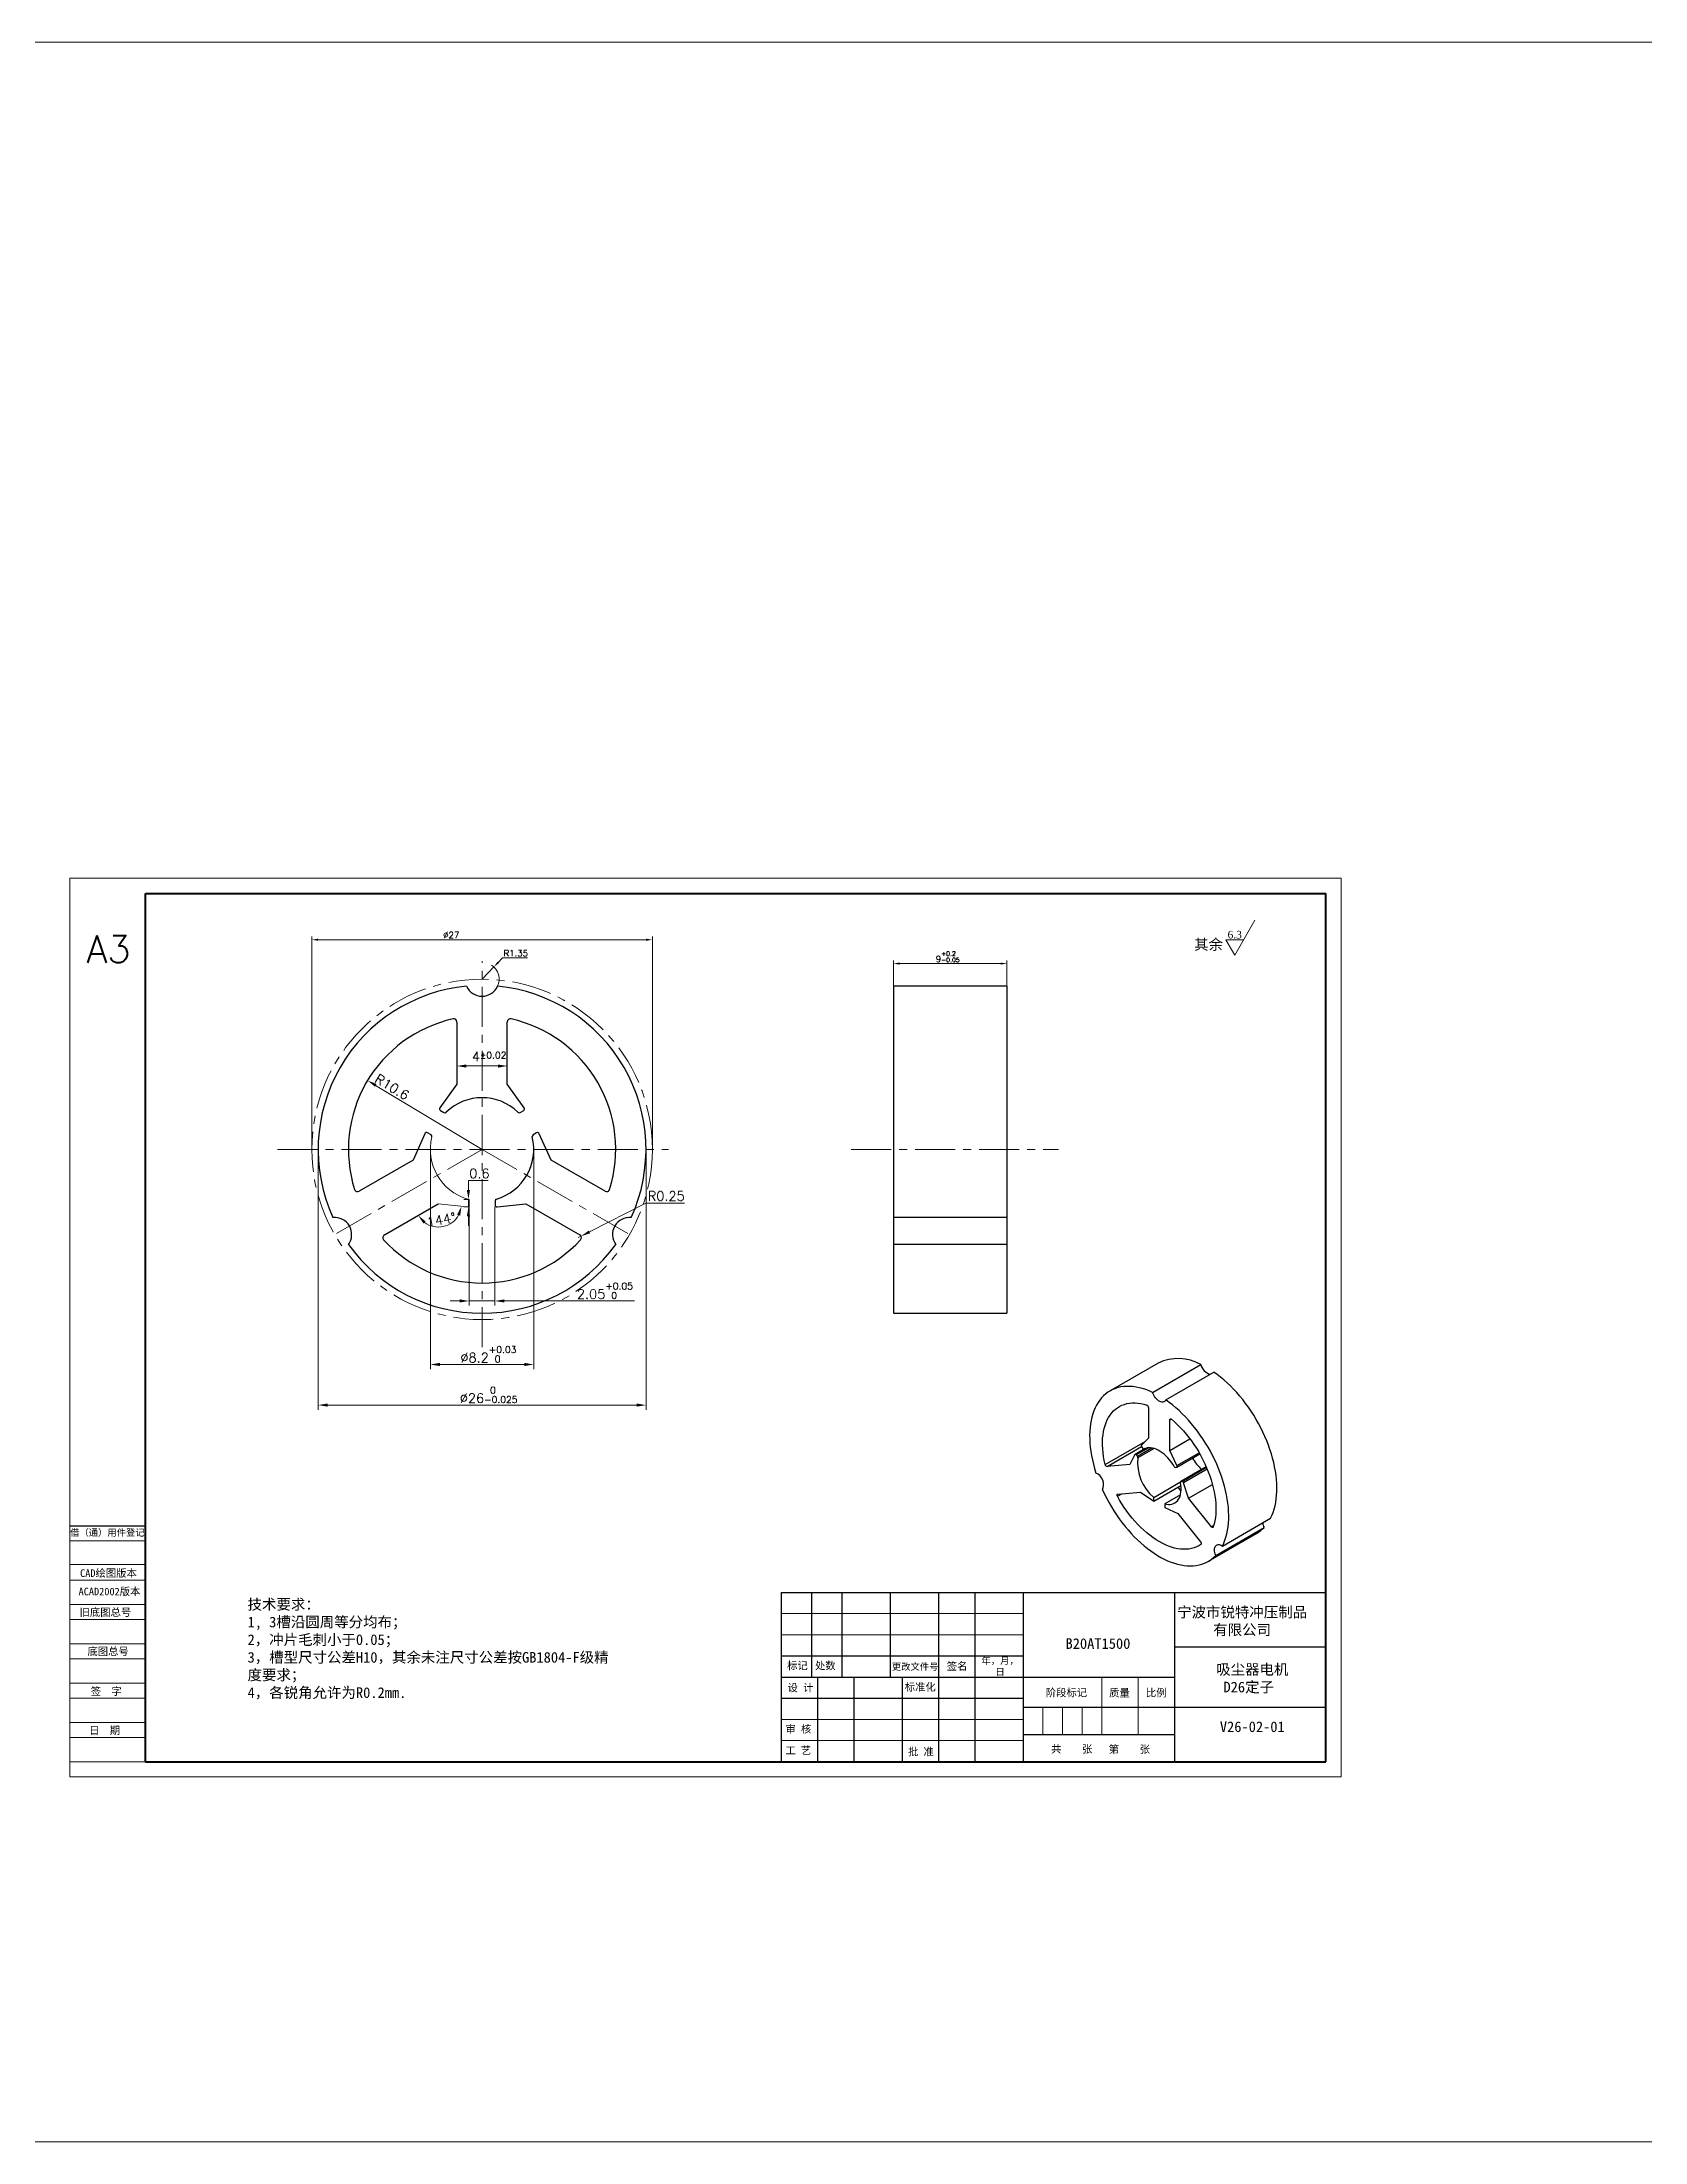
# Model space of a CAD drawing. Header units: millimetres. Extents: x 2517 to 6633, y 792 to 3241.
# Drawn here: x 3349.4 to 3476.5, y 1110 to 1276.5 of the extents above; entities that cross this region are included whole.
import ezdxf

# ---------------------------------------------------------------- set-up
doc = ezdxf.new("R2010")
doc.units = ezdxf.units.MM
doc.linetypes.add('CENTER', pattern=[50.8, 31.75, -6.35, 6.35, -6.35])
for name, color, linetype, lineweight in [('中心线', 1, 'CENTER', 9), ('实线', 7, 'Continuous', 25), ('尺寸标注', 2, 'Continuous', 9), ('引导线', 6, 'Continuous', 9), ('文本', 3, 'Continuous', 15), ('粗实线', 9, 'Continuous', 50)]:
    doc.layers.add(name, color=color, linetype=linetype, lineweight=lineweight)
doc.styles.add('st', font='txt.shx')
doc.styles.get("Standard").update_dxf_attribs({"font": 'simfang.ttf'})
doc.dimstyles.new('st0.2', dxfattribs={"dimscale": 0.2, "dimtxt": 2.5, "dimasz": 2.5, "dimexe": 1.25, "dimexo": 0, "dimtad": 1, "dimtoh": 1, "dimdec": 3, "dimdsep": 46, "dimtxsty": 'st', "dimcen": 0, "dimclrd": 256, "dimclre": 256, "dimclrt": 256, "dimadec": 4, "dimazin": 2, "dimtfac": 1, "dimtdec": 3, "dimtmove": 0, "dimatfit": 1, "dimfxl": 1, "dimlwd": -1, "dimlwe": -1, "dimarcsym": 0})
doc.dimstyles.new('st0.3', dxfattribs={"dimscale": 0.3, "dimtxt": 2.5, "dimasz": 2.5, "dimexe": 1.25, "dimexo": 0, "dimtad": 1, "dimtoh": 1, "dimdec": 3, "dimdsep": 46, "dimtxsty": 'st', "dimcen": 0, "dimclrd": 256, "dimclre": 256, "dimclrt": 256, "dimadec": 4, "dimazin": 2, "dimtfac": 1, "dimtdec": 3, "dimtmove": 0, "dimatfit": 1, "dimfxl": 1, "dimlwd": -1, "dimlwe": -1, "dimarcsym": 0})

# ---------------------------------------------------------------- blocks, each defined once
blk = doc.blocks.new('*D176')
at = {"layer": 'Defpoints', "color": 0, "ltscale": 0.1, "transparency": 16777216}
for p in [(3385.23, 1203.16), (3384.29, 1202.18)]:
    blk.add_point(p, dxfattribs=at)
at = {"layer": '尺寸标注', "ltscale": 0.1, "transparency": 16777216}
for p, q in [((3384.29, 1202.18), (3385.23, 1203.16)), ((3385.57, 1203.52), (3385.92, 1203.88)), ((3385.92, 1203.88), (3387.88, 1203.88))]:
    blk.add_line(p, q, dxfattribs=at)
blk.add_arc((3384.29, 1202.18), 1.35, 335.5744, 56.7641, dxfattribs=at)
blk.add_solid([(3385.51, 1203.58), (3385.63, 1203.46), (3385.23, 1203.16)], dxfattribs=at)
at = {"layer": '尺寸标注', "ltscale": 0.1, "transparency": 16777216, "insert": (3386.96, 1204.25), "char_height": 0.5, "attachment_point": 5, "style": 'st'}
blk.add_mtext('R1.35', dxfattribs=at)
blk = doc.blocks.new('*D177')
at = {"layer": 'Defpoints', "color": 0, "ltscale": 0.1, "transparency": 16777216}
for p in [(3397.79, 1205.31), (3370.79, 1188.68), (3397.79, 1188.68)]:
    blk.add_point(p, dxfattribs=at)
at = {"layer": '尺寸标注', "ltscale": 0.1, "transparency": 16777216}
for p, q in [((3370.79, 1188.68), (3370.79, 1205.56)), ((3371.29, 1205.31), (3397.29, 1205.31)), ((3397.79, 1188.68), (3397.79, 1205.56))]:
    blk.add_line(p, q, dxfattribs=at)
for points in [[(3371.29, 1205.4), (3371.29, 1205.23), (3370.79, 1205.31)], [(3397.29, 1205.4), (3397.29, 1205.23), (3397.79, 1205.31)]]:
    blk.add_solid(points, dxfattribs=at)
at = {"layer": '尺寸标注', "ltscale": 0.1, "transparency": 16777216, "insert": (3381.84, 1205.69), "char_height": 0.5, "attachment_point": 5, "style": 'st'}
blk.add_mtext('%%c27', dxfattribs=at)
blk = doc.blocks.new('*D178')
at = {"layer": 'Defpoints', "color": 0, "ltscale": 0.1, "transparency": 16777216}
for p in [(3371.29, 1188.68), (3397.29, 1188.68), (3397.29, 1168.4)]:
    blk.add_point(p, dxfattribs=at)
at = {"layer": '尺寸标注', "ltscale": 0.1, "transparency": 16777216}
for p, q in [((3371.29, 1188.68), (3371.29, 1168.03)), ((3397.29, 1188.68), (3397.29, 1168.03)), ((3372.04, 1168.4), (3396.54, 1168.4))]:
    blk.add_line(p, q, dxfattribs=at)
for points in [[(3372.04, 1168.53), (3372.04, 1168.28), (3371.29, 1168.4)], [(3396.54, 1168.53), (3396.54, 1168.28), (3397.29, 1168.4)]]:
    blk.add_solid(points, dxfattribs=at)
at = {"layer": '尺寸标注', "ltscale": 0.1, "transparency": 16777216, "insert": (3384.81, 1169.21), "char_height": 0.75, "attachment_point": 5, "style": 'st'}
blk.add_mtext('%%c26{}{\\H0.71x;\\C3;\\S 0^ -0.025;}', dxfattribs=at)
blk = doc.blocks.new('*D179')
at = {"layer": 'Defpoints', "color": 0, "ltscale": 0.1, "transparency": 16777216}
for p in [(3386.29, 1195.3), (3382.29, 1193.85), (3386.29, 1193.85)]:
    blk.add_point(p, dxfattribs=at)
at = {"layer": '尺寸标注', "ltscale": 0.1, "transparency": 16777216}
for p, q in [((3382.29, 1193.85), (3382.29, 1195.67)), ((3383.04, 1195.3), (3385.54, 1195.3)), ((3386.29, 1193.85), (3386.29, 1195.67))]:
    blk.add_line(p, q, dxfattribs=at)
for points in [[(3383.04, 1195.42), (3383.04, 1195.17), (3382.29, 1195.3)], [(3385.54, 1195.42), (3385.54, 1195.17), (3386.29, 1195.3)]]:
    blk.add_solid(points, dxfattribs=at)
at = {"layer": '尺寸标注', "ltscale": 0.1, "transparency": 16777216, "insert": (3384.85, 1196.05), "char_height": 0.75, "attachment_point": 5, "style": 'st'}
blk.add_mtext('4{}{\\A0;{\\H1.5x;}{\\A2;\\H0.71x;\\C3;%%p0.02}}', dxfattribs=at)
blk = doc.blocks.new('*D180')
at = {"layer": 'Defpoints', "color": 0, "ltscale": 0.1, "transparency": 16777216}
for p in [(3380.19, 1188.68), (3388.39, 1188.68), (3388.39, 1171.62)]:
    blk.add_point(p, dxfattribs=at)
at = {"layer": '尺寸标注', "ltscale": 0.1, "transparency": 16777216}
for p, q in [((3380.19, 1188.68), (3380.19, 1171.25)), ((3388.39, 1188.68), (3388.39, 1171.25)), ((3380.94, 1171.62), (3387.64, 1171.62))]:
    blk.add_line(p, q, dxfattribs=at)
for points in [[(3380.94, 1171.75), (3380.94, 1171.5), (3380.19, 1171.62)], [(3387.64, 1171.75), (3387.64, 1171.5), (3388.39, 1171.62)]]:
    blk.add_solid(points, dxfattribs=at)
at = {"layer": '尺寸标注', "ltscale": 0.1, "transparency": 16777216, "insert": (3384.79, 1172.43), "char_height": 0.75, "attachment_point": 5, "style": 'st'}
blk.add_mtext('%%c8.2{}{\\H0.71x;\\C3;\\S+0.03^  0;}', dxfattribs=at)
blk = doc.blocks.new('*D181')
at = {"layer": 'Defpoints', "color": 0, "ltscale": 0.1, "transparency": 16777216}
for p in [(3383.26, 1184.12), (3385.31, 1184.12), (3385.31, 1176.66)]:
    blk.add_point(p, dxfattribs=at)
at = {"layer": '尺寸标注', "ltscale": 0.1, "transparency": 16777216}
for p, q in [((3383.26, 1184.12), (3383.26, 1176.29)), ((3385.31, 1184.12), (3385.31, 1176.29)), ((3382.51, 1176.66), (3381.76, 1176.66)), ((3383.26, 1176.66), (3385.31, 1176.66)), ((3386.06, 1176.66), (3396.38, 1176.66))]:
    blk.add_line(p, q, dxfattribs=at)
for points in [[(3382.51, 1176.79), (3382.51, 1176.54), (3383.26, 1176.66)], [(3386.06, 1176.79), (3386.06, 1176.54), (3385.31, 1176.66)]]:
    blk.add_solid(points, dxfattribs=at)
at = {"layer": '尺寸标注', "ltscale": 0.1, "transparency": 16777216, "insert": (3394.03, 1177.47), "char_height": 0.75, "attachment_point": 5, "style": 'st'}
blk.add_mtext('2.05{}{\\H0.71x;\\C3;\\S+0.05^  0;}', dxfattribs=at)
blk = doc.blocks.new('*D182')
at = {"layer": 'Defpoints', "color": 0, "ltscale": 0.1, "transparency": 16777216}
for p in [(3383.21, 1184.72), (3383.26, 1184.72), (3383.26, 1184.12)]:
    blk.add_point(p, dxfattribs=at)
at = {"layer": '尺寸标注', "ltscale": 0.1, "transparency": 16777216}
for p, q in [((3383.21, 1185.47), (3383.21, 1186.22)), ((3383.21, 1186.22), (3384.77, 1186.22)), ((3383.26, 1184.72), (3382.83, 1184.72)), ((3383.21, 1184.12), (3383.21, 1184.72)), ((3383.26, 1184.12), (3382.83, 1184.12)), ((3383.21, 1183.37), (3383.21, 1182.62))]:
    blk.add_line(p, q, dxfattribs=at)
for points in [[(3383.08, 1185.47), (3383.33, 1185.47), (3383.21, 1184.72)], [(3383.08, 1183.37), (3383.33, 1183.37), (3383.21, 1184.12)]]:
    blk.add_solid(points, dxfattribs=at)
at = {"layer": '尺寸标注', "ltscale": 0.1, "transparency": 16777216, "insert": (3384.08, 1186.78), "char_height": 0.75, "attachment_point": 5, "style": 'st'}
blk.add_mtext('0.6', dxfattribs=at)
blk = doc.blocks.new('*D183')
at = {"layer": 'Defpoints', "color": 0, "ltscale": 0.1, "transparency": 16777216}
for p in [(3391.91, 1181.69), (3392.14, 1181.8)]:
    blk.add_point(p, dxfattribs=at)
at = {"layer": '尺寸标注', "ltscale": 0.1, "transparency": 16777216}
for p, q in [((3392.8, 1182.14), (3397.27, 1184.43)), ((3397.27, 1184.43), (3400.33, 1184.43)), ((3391.91, 1181.69), (3392.14, 1181.8))]:
    blk.add_line(p, q, dxfattribs=at)
blk.add_solid([(3392.75, 1182.25), (3392.86, 1182.03), (3392.14, 1181.8)], dxfattribs=at)
at = {"layer": '尺寸标注', "ltscale": 0.1, "transparency": 16777216, "insert": (3398.89, 1184.99), "char_height": 0.75, "attachment_point": 5, "style": 'st'}
blk.add_mtext('R0.25', dxfattribs=at)
blk = doc.blocks.new('*D184')
at = {"layer": 'Defpoints', "color": 0, "ltscale": 0.1, "transparency": 16777216}
for p in [(3380.82, 1184.37), (3380.82, 1184.37), (3381.9, 1182.88), (3383.1, 1184.13), (3376.54, 1181.9)]:
    blk.add_point(p, dxfattribs=at)
at = {"layer": '尺寸标注', "ltscale": 0.1, "transparency": 16777216}
blk.add_arc((3380.82, 1184.37), 1.85, 233.4511, 330.5489, dxfattribs=at)
for points in [[(3379.63, 1182.81), (3379.81, 1182.97), (3379.22, 1183.45)], [(3382.31, 1183.5), (3382.55, 1183.43), (3382.66, 1184.18)]]:
    blk.add_solid(points, dxfattribs=at)
at = {"layer": '尺寸标注', "ltscale": 0.1, "transparency": 16777216, "insert": (3381.06, 1183.11), "char_height": 0.75, "attachment_point": 5, "rotation": 10.7627, "style": 'st'}
blk.add_mtext('144°', dxfattribs=at)
blk = doc.blocks.new('*D185')
at = {"layer": 'Defpoints', "color": 0, "ltscale": 0.1, "transparency": 16777216}
for p in [(3375.21, 1194.15), (3384.29, 1188.68)]:
    blk.add_point(p, dxfattribs=at)
at = {"layer": '尺寸标注', "ltscale": 0.1, "transparency": 16777216}
blk.add_line((3384.29, 1188.68), (3375.85, 1193.76), dxfattribs=at)
blk.add_solid([(3375.92, 1193.87), (3375.79, 1193.66), (3375.21, 1194.15)], dxfattribs=at)
at = {"layer": '尺寸标注', "ltscale": 0.1, "transparency": 16777216, "insert": (3377.16, 1193.63), "char_height": 0.75, "attachment_point": 5, "rotation": 328.9543, "style": 'st'}
blk.add_mtext('R10.6', dxfattribs=at)
blk = doc.blocks.new('*D186')
at = {"layer": 'Defpoints', "color": 0, "ltscale": 0.1, "transparency": 16777216}
for p in [(3425.9, 1203.42), (3416.9, 1201.63), (3425.9, 1201.63)]:
    blk.add_point(p, dxfattribs=at)
at = {"layer": '尺寸标注', "ltscale": 0.1, "transparency": 16777216}
for p, q in [((3416.9, 1201.63), (3416.9, 1203.67)), ((3417.4, 1203.42), (3425.4, 1203.42)), ((3425.9, 1201.63), (3425.9, 1203.67))]:
    blk.add_line(p, q, dxfattribs=at)
for points in [[(3417.4, 1203.51), (3417.4, 1203.34), (3416.9, 1203.42)], [(3425.4, 1203.51), (3425.4, 1203.34), (3425.9, 1203.42)]]:
    blk.add_solid(points, dxfattribs=at)
at = {"layer": '尺寸标注', "ltscale": 0.1, "transparency": 16777216, "insert": (3421.21, 1203.96), "char_height": 0.5, "attachment_point": 5, "style": 'st'}
blk.add_mtext('9{}{\\H0.71x;\\C3;\\S+0.2^ -0.05;}', dxfattribs=at)

msp = doc.modelspace()

# ---------------------------------------------------------------- linework, layer by layer
at = {"color": 7, "linetype": 'Continuous', "lineweight": 25}
for p, q in [((3425.9002, 1201.6266), (3416.9002, 1201.6266)), ((3416.9002, 1201.6266), (3416.9002, 1183.2785)), ((3425.9002, 1201.6266), (3425.9002, 1183.2785)), ((3382.2899, 1198.7873), (3382.2899, 1193.8464)), ((3386.2899, 1193.8464), (3386.2899, 1198.7873)), ((3382.2899, 1193.8464), (3380.9427, 1191.9922)), ((3387.637, 1191.9922), (3386.2899, 1193.8464)), ((3380.9891, 1191.7741), (3381.2652, 1191.6147)), ((3387.3145, 1191.6147), (3387.5907, 1191.7741)), ((3379.7521, 1189.9299), (3378.8199, 1187.8361)), ((3380.2402, 1189.8393), (3379.9641, 1189.9988)), ((3388.6157, 1189.9988), (3388.3395, 1189.8393)), ((3389.7599, 1187.8361), (3388.8277, 1189.9299)), ((3378.8199, 1187.8361), (3374.5409, 1185.3657)), ((3394.0389, 1185.3657), (3389.7599, 1187.8361)), ((3376.5409, 1181.9016), (3380.8199, 1184.372)), ((3385.3149, 1184.6005), (3385.3149, 1184.2816)), ((3385.4806, 1184.1325), (3387.7599, 1184.372)), ((3387.7599, 1184.372), (3392.0389, 1181.9016)), ((3425.9002, 1183.2785), (3416.9002, 1183.2785)), ((3416.9002, 1183.2785), (3416.9002, 1181.1495)), ((3425.9002, 1183.2785), (3425.9002, 1181.1495)), ((3425.9002, 1181.1495), (3416.9002, 1181.1495)), ((3416.9002, 1181.1495), (3416.9002, 1175.6848)), ((3425.9002, 1181.1495), (3425.9002, 1175.6848)), ((3416.9002, 1175.6848), (3425.9002, 1175.6848)), ((3437.8977, 1171.7286), (3434.0793, 1169.5243)), ((3437.4575, 1169.4106), (3441.2759, 1171.6149)), ((3438.5005, 1168.8085), (3442.3189, 1171.0128)), ((3437.1305, 1168.2084), (3437.1305, 1165.7877)), ((3438.8276, 1164.808), (3438.8276, 1167.2287)), ((3436.0442, 1164.4711), (3435.6583, 1163.693)), ((3436.8686, 1164.9563), (3436.0617, 1164.4905)), ((3436.2471, 1164.3437), (3436.1641, 1164.4469)), ((3437.1305, 1165.7877), (3436.5728, 1165.2232)), ((3436.599, 1165.0656), (3436.682, 1164.9624)), ((3438.8276, 1164.808), (3440.417, 1165.7256)), ((3439.3852, 1163.5996), (3438.8276, 1164.808)), ((3439.3766, 1163.4777), (3441.2015, 1164.5312)), ((3435.6583, 1163.693), (3433.8429, 1163.5307)), ((3439.276, 1163.4649), (3439.359, 1163.4723)), ((3441.7141, 1163.5052), (3439.6933, 1162.3386)), ((3434.6914, 1161.3437), (3436.5068, 1161.506)), ((3436.5068, 1161.506), (3437.5442, 1160.7813)), ((3437.5442, 1161.0752), (3439.6703, 1162.3026)), ((3437.5442, 1160.7813), (3439.7044, 1162.0283)), ((3437.5442, 1160.7813), (3437.5442, 1161.0752)), ((3439.6632, 1161.2943), (3438.4139, 1160.5731)), ((3439.7939, 1162.3515), (3439.7109, 1162.3441)), ((3440.2998, 1161.0135), (3439.9138, 1162.2372)), ((3440.2998, 1161.0135), (3442.2032, 1162.1124)), ((3442.1152, 1158.7552), (3440.2998, 1161.0135)), ((3438.4139, 1160.5731), (3438.4139, 1160.2792)), ((3438.4139, 1160.2792), (3439.4512, 1159.8062)), ((3439.4512, 1159.8062), (3441.2666, 1157.5479)), ((3442.9949, 1157.2248), (3446.8133, 1159.4291)), ((3441.8787, 1156.0139), (3445.6971, 1158.2182)), ((3442.4734, 1156.4828), (3446.2918, 1158.6871))]:
    msp.add_line(p, q, dxfattribs=at)
at = {"color": 8, "linetype": 'Continuous', "lineweight": 25}
for p, q in [((3438.8276, 1167.2287), (3438.9336, 1167.2899)), ((3433.6887, 1163.6891), (3436.8736, 1165.5277)), ((3433.8429, 1163.5307), (3436.5733, 1165.1069)), ((3437.1453, 1165.0133), (3436.1641, 1164.4469)), ((3436.2471, 1164.3437), (3437.3842, 1165.0001)), ((3437.5748, 1164.9561), (3436.2872, 1164.2129)), ((3439.3852, 1163.5996), (3441.1511, 1164.6191)), ((3441.7158, 1163.5015), (3439.7109, 1162.3441)), ((3439.7939, 1162.3515), (3441.7298, 1163.4691)), ((3441.792, 1163.3215), (3439.9138, 1162.2372)), ((3434.6663, 1161.1693), (3435.0192, 1161.373)), ((3442.1152, 1158.7552), (3442.3092, 1158.8672))]:
    msp.add_line(p, q, dxfattribs=at)
at = {"color": 7, "linetype": 'Continuous', "lineweight": 25, "flags": 128}
for points in [[(3446.8133, 1159.4291), (3446.9193, 1159.6538), (3447.0131, 1159.8913), (3447.0944, 1160.1409), (3447.1631, 1160.402), (3447.219, 1160.674), (3447.262, 1160.9563), (3447.292, 1161.2481), (3447.3088, 1161.5489), (3447.3125, 1161.8578), (3447.3031, 1162.1741), (3447.2805, 1162.4972), (3447.2448, 1162.8261), (3447.1961, 1163.1601), (3447.1346, 1163.4985), (3447.0603, 1163.8404), (3446.9734, 1164.185), (3446.8743, 1164.5315), (3446.763, 1164.879), (3446.6398, 1165.2268), (3446.5051, 1165.5739), (3446.3592, 1165.9196), (3446.2024, 1166.2631), (3446.0351, 1166.6035), (3445.8577, 1166.94), (3445.6706, 1167.2718), (3445.4742, 1167.5981), (3445.2691, 1167.9182), (3445.0557, 1168.2312), (3444.8345, 1168.5365), (3444.6061, 1168.8332), (3444.371, 1169.1208), (3444.1297, 1169.3985), (3443.8829, 1169.6656), (3443.6311, 1169.9215), (3443.375, 1170.1656), (3443.115, 1170.3973), (3442.852, 1170.6161), (3442.5864, 1170.8214), (3442.3189, 1171.0128)], [(3437.4575, 1169.4106), (3437.1901, 1169.5281), (3436.9245, 1169.6294), (3436.6614, 1169.7143), (3436.4015, 1169.7827), (3436.1453, 1169.8344), (3435.8935, 1169.8692), (3435.6467, 1169.887), (3435.4054, 1169.8879), (3435.1703, 1169.8718), (3434.9419, 1169.8388), (3434.7207, 1169.7889), (3434.5073, 1169.7222), (3434.3022, 1169.639), (3434.1059, 1169.5394), (3433.9187, 1169.4236), (3433.7413, 1169.2919), (3433.574, 1169.1447), (3433.4172, 1168.9823), (3433.2713, 1168.805), (3433.1366, 1168.6134), (3433.0135, 1168.4078), (3432.9022, 1168.1888), (3432.803, 1167.9568), (3432.7161, 1167.7125), (3432.6419, 1167.4564), (3432.5803, 1167.189), (3432.5316, 1166.9112), (3432.496, 1166.6235), (3432.4734, 1166.3265), (3432.4639, 1166.0211), (3432.4676, 1165.7079), (3432.4844, 1165.3877), (3432.5144, 1165.0613), (3432.5574, 1164.7294), (3432.6133, 1164.3928), (3432.682, 1164.0524), (3432.7634, 1163.7089), (3432.8572, 1163.3631), (3432.9632, 1163.0159)], [(3438.5005, 1168.8085), (3438.4585, 1168.7444), (3438.4053, 1168.6952), (3438.3421, 1168.6619), (3438.2706, 1168.6454), (3438.1923, 1168.6461), (3438.109, 1168.6639), (3438.0227, 1168.6984), (3437.9354, 1168.7488), (3437.8491, 1168.8139), (3437.7658, 1168.8923), (3437.6875, 1168.9821), (3437.6159, 1169.0812), (3437.5528, 1169.1873), (3437.4996, 1169.298), (3437.4575, 1169.4106)], [(3433.6887, 1163.6891), (3433.6208, 1164.004), (3433.5662, 1164.3151), (3433.5251, 1164.6215), (3433.4975, 1164.9223), (3433.4836, 1165.2165), (3433.4834, 1165.5033), (3433.4969, 1165.7817), (3433.5241, 1166.051), (3433.5648, 1166.3103), (3433.619, 1166.5587), (3433.6864, 1166.7956), (3433.7669, 1167.0203), (3433.8603, 1167.232), (3433.9662, 1167.4301), (3434.0843, 1167.614), (3434.2143, 1167.7832), (3434.3558, 1167.937), (3434.5083, 1168.0752), (3434.6714, 1168.1971), (3434.8446, 1168.3025), (3435.0273, 1168.3911), (3435.219, 1168.4625), (3435.4191, 1168.5166), (3435.627, 1168.5532), (3435.8421, 1168.5722), (3436.0637, 1168.5734), (3436.2911, 1168.557), (3436.5237, 1168.523), (3436.7607, 1168.4714), (3437.0014, 1168.4025)], [(3442.9949, 1157.2248), (3443.1009, 1157.4495), (3443.1947, 1157.687), (3443.276, 1157.9366), (3443.3448, 1158.1977), (3443.4007, 1158.4697), (3443.4437, 1158.752), (3443.4736, 1159.0438), (3443.4904, 1159.3446), (3443.4941, 1159.6535), (3443.4847, 1159.9698), (3443.4621, 1160.2928), (3443.4264, 1160.6218), (3443.3777, 1160.9558), (3443.3162, 1161.2942), (3443.2419, 1161.6361), (3443.1551, 1161.9807), (3443.0559, 1162.3272), (3442.9446, 1162.6747), (3442.8214, 1163.0225), (3442.6868, 1163.3696), (3442.5408, 1163.7153), (3442.384, 1164.0588), (3442.2167, 1164.3992), (3442.0393, 1164.7357), (3441.8522, 1165.0675), (3441.6558, 1165.3938), (3441.4507, 1165.7139), (3441.2373, 1166.0269), (3441.0162, 1166.3322), (3440.7877, 1166.6289), (3440.5526, 1166.9165), (3440.3114, 1167.1942), (3440.0646, 1167.4613), (3439.8128, 1167.7172), (3439.5566, 1167.9613), (3439.2967, 1168.193), (3439.0336, 1168.4118), (3438.768, 1168.6171), (3438.5005, 1168.8085)], [(3438.8276, 1167.2287), (3438.8302, 1167.2543), (3438.838, 1167.2756), (3438.8506, 1167.2916), (3438.8673, 1167.3013), (3438.8873, 1167.3044), (3438.9096, 1167.3006), (3438.9331, 1167.2902), (3438.9567, 1167.2737)], [(3438.9567, 1167.2737), (3439.1974, 1167.0647), (3439.4344, 1166.8427), (3439.667, 1166.6082), (3439.8944, 1166.362), (3440.116, 1166.1049), (3440.331, 1165.8376), (3440.539, 1165.561), (3440.7391, 1165.2759), (3440.9308, 1164.9831), (3441.1135, 1164.6836), (3441.2866, 1164.3782), (3441.4497, 1164.068), (3441.6022, 1163.7538), (3441.7437, 1163.4366), (3441.8737, 1163.1173), (3441.9918, 1162.797), (3442.0978, 1162.4766), (3442.1911, 1162.1571), (3442.2716, 1161.8395), (3442.3391, 1161.5247), (3442.3933, 1161.2137), (3442.434, 1160.9074), (3442.4611, 1160.6068), (3442.4746, 1160.3128), (3442.4744, 1160.0263), (3442.4605, 1159.7481), (3442.4329, 1159.4791), (3442.3918, 1159.2202), (3442.3372, 1158.9721), (3442.2694, 1158.7355)], [(3436.1641, 1164.4469), (3436.1479, 1164.4646), (3436.1306, 1164.4789), (3436.1128, 1164.4891), (3436.0955, 1164.4949), (3436.0793, 1164.4959), (3436.0649, 1164.4921), (3436.0531, 1164.4838), (3436.0442, 1164.4711)], [(3439.1753, 1163.5368), (3439.058, 1163.7218), (3438.9321, 1163.8992), (3438.7987, 1164.0676), (3438.6587, 1164.2257), (3438.5134, 1164.3722), (3438.3638, 1164.5059), (3438.2111, 1164.6258), (3438.0566, 1164.731), (3437.9015, 1164.8205), (3437.7469, 1164.8938), (3437.5943, 1164.9501), (3437.4447, 1164.9891), (3437.2993, 1165.0105), (3437.1593, 1165.014), (3437.0259, 1164.9996), (3436.9001, 1164.9675), (3436.7828, 1164.9179)], [(3439.359, 1163.4723), (3439.3734, 1163.4761), (3439.3852, 1163.4845), (3439.3941, 1163.4971), (3439.3996, 1163.5134), (3439.4015, 1163.5327), (3439.3996, 1163.5541), (3439.3941, 1163.5768), (3439.3852, 1163.5996)], [(3433.4847, 1161.6718), (3433.6461, 1161.3296), (3433.8179, 1160.9909), (3433.9996, 1160.6563), (3434.1909, 1160.3268), (3434.3911, 1160.0031), (3434.5999, 1159.6861), (3434.8168, 1159.3764), (3435.0412, 1159.0747), (3435.2726, 1158.7819), (3435.5105, 1158.4986), (3435.7543, 1158.2255), (3436.0033, 1157.9632), (3436.2571, 1157.7124), (3436.515, 1157.4737), (3436.7764, 1157.2475), (3437.0407, 1157.0346), (3437.3072, 1156.8353), (3437.5753, 1156.6502), (3437.8443, 1156.4797), (3438.1137, 1156.3242), (3438.3828, 1156.1841), (3438.6509, 1156.0596), (3438.9174, 1155.9512), (3439.1816, 1155.8591), (3439.443, 1155.7834), (3439.7009, 1155.7244), (3439.9547, 1155.6822), (3440.2038, 1155.6569), (3440.4475, 1155.6485), (3440.6854, 1155.6572), (3440.9168, 1155.6828), (3441.1413, 1155.7253), (3441.3581, 1155.7846), (3441.5669, 1155.8606), (3441.7672, 1155.9531), (3441.9584, 1156.0618), (3442.1401, 1156.1865), (3442.3119, 1156.327), (3442.4734, 1156.4828)], [(3434.6663, 1161.1693), (3434.6523, 1161.1994), (3434.643, 1161.2299), (3434.6386, 1161.2593), (3434.6396, 1161.2861), (3434.6458, 1161.3089), (3434.6569, 1161.3267), (3434.6723, 1161.3384), (3434.6914, 1161.3437)], [(3441.2917, 1157.3445), (3441.1189, 1157.2385), (3440.9364, 1157.1495), (3440.745, 1157.0775), (3440.5451, 1157.0229), (3440.3375, 1156.9858), (3440.1226, 1156.9663), (3439.9012, 1156.9645), (3439.6739, 1156.9804), (3439.4415, 1157.0139), (3439.2046, 1157.0649), (3438.964, 1157.1333), (3438.7204, 1157.2189), (3438.4745, 1157.3214), (3438.2272, 1157.4405), (3437.979, 1157.5759), (3437.7309, 1157.727), (3437.4835, 1157.8935), (3437.2376, 1158.0749), (3436.994, 1158.2706), (3436.7534, 1158.48), (3436.5165, 1158.7024), (3436.2841, 1158.9373), (3436.0569, 1159.1838), (3435.8355, 1159.4412), (3435.6206, 1159.7088), (3435.4129, 1159.9857), (3435.213, 1160.2711), (3435.0216, 1160.564), (3434.8392, 1160.8637), (3434.6663, 1161.1693)], [(3438.4139, 1160.5731), (3438.5657, 1160.5394), (3438.7126, 1160.5243), (3438.8534, 1160.5278), (3438.987, 1160.5501), (3439.1121, 1160.5909), (3439.2277, 1160.6498), (3439.333, 1160.7264), (3439.427, 1160.82), (3439.5089, 1160.9299), (3439.578, 1161.0551), (3439.6338, 1161.1946), (3439.6758, 1161.3473), (3439.7037, 1161.5117), (3439.7172, 1161.6867), (3439.7162, 1161.8707), (3439.7007, 1162.0622), (3439.6708, 1162.2596)], [(3439.4594, 1161.8869), (3439.6538, 1161.6455), (3439.7106, 1161.5778)], [(3439.7109, 1162.3441), (3439.6997, 1162.3416), (3439.6899, 1162.3364), (3439.6817, 1162.3286), (3439.6754, 1162.3184), (3439.671, 1162.3061), (3439.6688, 1162.2919), (3439.6687, 1162.2763), (3439.6708, 1162.2596)], [(3442.2694, 1158.7355), (3442.2598, 1158.716), (3442.2457, 1158.7022), (3442.2277, 1158.6949), (3442.2067, 1158.6943), (3442.1838, 1158.7005), (3442.1601, 1158.7132), (3442.1369, 1158.7317), (3442.1152, 1158.7552)], [(3441.2666, 1157.5479), (3441.2857, 1157.5206), (3441.3012, 1157.491), (3441.3123, 1157.4604), (3441.3185, 1157.4305), (3441.3194, 1157.4026), (3441.3151, 1157.3782), (3441.3057, 1157.3585), (3441.2917, 1157.3445)], [(3442.4734, 1156.4828), (3442.4281, 1156.5951), (3442.3948, 1156.7076), (3442.3741, 1156.8175), (3442.3665, 1156.9223), (3442.3723, 1157.0196), (3442.3912, 1157.1071), (3442.4228, 1157.1828), (3442.4665, 1157.2449), (3442.5211, 1157.292), (3442.5855, 1157.323), (3442.6581, 1157.3371), (3442.7372, 1157.3341), (3442.821, 1157.314), (3442.9076, 1157.2773), (3442.9949, 1157.2248)]]:
    msp.add_lwpolyline(points, dxfattribs=at)
at = {"color": 7, "linetype": 'Continuous', "lineweight": 25}
for centre, radius, start, end in [((3384.2899, 1188.6848), 13, 95.425524, 204.574476), ((3384.2899, 1202.1848), 1.35, 204.425624, 335.574376), ((3384.2899, 1188.6848), 13, 335.425524, 84.574476), ((3384.2899, 1188.6848), 10.6, 102.555858, 197.444142), ((3382.0399, 1198.7873), 0.25, 0, 102.555858), ((3386.5399, 1198.7873), 0.25, 77.444142, 180), ((3384.2899, 1188.6848), 10.6, 342.555858, 77.444142), ((3384.2899, 1188.6848), 4.1, 46.049671, 133.950329), ((3381.0641, 1191.904), 0.15, 144, 240), ((3381.3402, 1191.7446), 0.15, 240, 313.950329), ((3387.2395, 1191.7446), 0.15, 226.049671, 300), ((3387.5157, 1191.904), 0.15, 300, 36), ((3379.8891, 1189.8689), 0.15, 60, 156), ((3380.1652, 1189.7094), 0.15, 346.049671, 60), ((3384.2899, 1188.6848), 4.1, 286.049671, 13.950329), ((3388.4145, 1189.7094), 0.15, 120, 193.950329), ((3388.6907, 1189.8689), 0.15, 24, 120), ((3374.4159, 1185.5822), 0.25, 197.444142, 300), ((3385.4649, 1184.6005), 0.15, 106.049671, 180), ((3394.1639, 1185.5822), 0.25, 240, 342.555858), ((3372.5985, 1181.9348), 1.35, 324.425624, 95.574376), ((3385.4649, 1184.2816), 0.15, 180, 276), ((3395.9812, 1181.9348), 1.35, 84.425624, 215.574376), ((3384.2899, 1188.6848), 13, 215.425524, 324.574476), ((3376.6659, 1181.6851), 0.25, 120, 222.555858), ((3384.2899, 1188.6848), 10.6, 222.555858, 317.444142), ((3391.9139, 1181.6851), 0.25, 317.444142, 60), ((3439.4809, 1168.5225), 3.5757, 59.866654, 116.279873), ((3442.2942, 1171.864), 1.0484, 193.745519, 255.636046), ((3436.9106, 1168.2021), 0.22, 1.638731, 65.630219), ((3436.1217, 1164.2337), 0.1669, 352.843509, 41.246189), ((3436.6913, 1165.162), 0.1334, 152.663255, 226.230404), ((3436.762, 1165.0072), 0.0917, 209.271414, 283.119931), ((3432.5621, 1162.0871), 1.0117, 335.766383, 66.644976), ((3433.8761, 1163.7173), 0.1896, 188.568857, 259.904928), ((3439.8475, 1163.8185), 3.582, 173.678831, 229.982331), ((3439.2891, 1163.5898), 0.1255, 204.953143, 264.036257), ((3443.9624, 1166.1916), 3.904, 210.843643, 227.937753), ((3439.7699, 1162.2062), 0.1472, 12.16487, 80.622761), ((3444.3644, 1160.52), 2.6598, 300.070113, 316.438626), ((3447.323, 1159.1739), 1.1404, 185.336501, 205.271181)]:
    msp.add_arc(centre, radius, start, end, dxfattribs=at)
at = {"layer": '中心线', "ltscale": 0.1}
for p, q in [((3384.2899, 1172.9985), (3384.2899, 1203.6243)), ((3368.0553, 1188.6848), (3399.059, 1188.6848)), ((3384.2899, 1188.6848), (3372.5985, 1181.9348)), ((3384.2899, 1188.6848), (3395.9812, 1181.9348)), ((3413.5446, 1188.6848), (3429.9853, 1188.6848))]:
    msp.add_line(p, q, dxfattribs=at)
msp.add_circle((3384.2899, 1188.6848), 13.5, dxfattribs=at)
at = {"layer": '实线'}
for p, q in [((3351.5986, 1158.8302), (3357.5986, 1158.8302)), ((3357.5986, 1140.1102), (3357.5986, 1153.5502)), ((3357.5986, 1153.5502), (3357.5986, 1140.1102)), ((3407.9986, 1153.5502), (3451.1986, 1153.5502)), ((3408.0031, 1153.5502), (3408.0031, 1140.1102)), ((3410.4031, 1153.5502), (3410.4031, 1146.8302)), ((3412.8031, 1153.5502), (3412.8031, 1146.8302)), ((3416.6431, 1153.5502), (3416.6431, 1146.8302)), ((3420.4831, 1153.5502), (3420.4831, 1140.1102)), ((3423.3631, 1153.5502), (3423.3631, 1140.1102)), ((3427.2031, 1153.5502), (3427.2031, 1140.1102)), ((3439.1986, 1153.5502), (3439.1986, 1140.1102)), ((3407.9986, 1148.5102), (3427.2031, 1148.5102)), ((3439.1986, 1149.2302), (3451.1986, 1149.2302)), ((3407.9986, 1146.8302), (3427.2031, 1146.8302)), ((3410.8831, 1146.8302), (3410.8831, 1140.1102)), ((3413.7631, 1146.8302), (3413.7631, 1140.1102)), ((3417.6031, 1146.8302), (3417.6031, 1140.1102)), ((3427.2031, 1146.8302), (3439.1986, 1146.8302)), ((3407.9986, 1145.1502), (3427.2031, 1145.1502)), ((3427.2031, 1144.4302), (3451.1986, 1144.4302)), ((3427.2031, 1142.2702), (3439.1986, 1142.2702)), ((3407.9986, 1140.1102), (3451.1986, 1140.1102))]:
    msp.add_line(p, q, dxfattribs=at)
at = {"layer": '尺寸标注', "ltscale": 0.2}
for p, q in [((3054.3981, 1276.5223), (3645.4033, 1276.5223)), ((3054.3981, 1109.9512), (3957.6079, 1109.9512))]:
    msp.add_line(p, q, dxfattribs=at)
at = {"layer": '尺寸标注', "ltscale": 0.1}
for p, q in [((3380.8199, 1184.372), (3383.0992, 1184.1325)), ((3383.1564, 1184.7447), (3383.2649, 1184.7161)), ((3383.2649, 1184.6005), (3383.2649, 1184.7161)), ((3383.2649, 1184.2816), (3383.2649, 1184.6005)), ((3383.0992, 1184.1325), (3383.2649, 1184.115)), ((3383.2649, 1184.2816), (3383.2649, 1184.115))]:
    msp.add_line(p, q, dxfattribs=at)
for centre, radius, start, end in [((3384.2899, 1188.6848), 4.1, 166.049671, 253.950329), ((3383.1149, 1184.6005), 0.15, 0, 73.950329), ((3383.1149, 1184.2816), 0.15, 264, 0)]:
    msp.add_arc(centre, radius, start, end, dxfattribs=at)
at = {"layer": '引导线'}
for p, q in [((3351.5986, 1210.1902), (3452.3986, 1210.1902)), ((3351.5986, 1138.9102), (3351.5986, 1210.1902)), ((3452.3986, 1138.9102), (3452.3986, 1210.1902)), ((3357.5986, 1157.6302), (3351.5986, 1157.6302)), ((3357.5986, 1155.7487), (3351.5986, 1155.7487)), ((3357.5986, 1154.5102), (3351.5986, 1154.5102)), ((3357.5986, 1152.5902), (3351.5986, 1152.5902)), ((3357.5986, 1151.3902), (3351.5986, 1151.3902)), ((3407.9986, 1151.8702), (3427.2031, 1151.8702)), ((3357.5986, 1149.4702), (3351.5986, 1149.4702)), ((3407.9986, 1150.1902), (3427.2031, 1150.1902)), ((3357.5986, 1148.2702), (3351.5986, 1148.2702)), ((3357.5986, 1146.3502), (3351.5986, 1146.3502)), ((3357.5986, 1145.1502), (3351.5986, 1145.1502)), ((3357.5986, 1143.2302), (3351.5986, 1143.2302)), ((3407.9986, 1143.4702), (3427.2031, 1143.4702)), ((3357.5986, 1142.0302), (3351.5986, 1142.0302)), ((3407.9986, 1141.7902), (3427.2031, 1141.7902)), ((3357.5986, 1140.1102), (3351.5986, 1140.1102)), ((3351.5986, 1138.9102), (3452.3986, 1138.9102))]:
    msp.add_line(p, q, dxfattribs=at)
at = {"layer": '文本'}
for p, q in [((3443.9654, 1204.1), (3445.5617, 1206.8648)), ((3444.6638, 1205.3096), (3443.2671, 1205.3096)), ((3443.2671, 1205.3096), (3443.9654, 1204.1))]:
    msp.add_line(p, q, dxfattribs=at)
at = {"layer": '文本', "ltscale": 0.2}
for p, q in [((3433.4386, 1146.8302), (3433.4386, 1142.2702)), ((3436.3186, 1146.8302), (3436.3186, 1142.2702)), ((3428.7586, 1144.4302), (3428.7586, 1142.2702)), ((3430.3186, 1144.4302), (3430.3186, 1142.2702)), ((3431.8786, 1144.4302), (3431.8786, 1142.2702))]:
    msp.add_line(p, q, dxfattribs=at)
at = {"layer": '粗实线'}
for p, q in [((3357.5986, 1140.1102), (3357.5986, 1208.9902)), ((3357.5986, 1208.9902), (3451.1986, 1208.9902)), ((3451.1986, 1140.1102), (3451.1986, 1208.9902)), ((3357.5986, 1140.1102), (3451.1986, 1140.1102))]:
    msp.add_line(p, q, dxfattribs=at)

# ---------------------------------------------------------------- texts
at = {"layer": '实线', "ltscale": 0.2, "insert": (3352.9046, 1205.6436), "char_height": 2.16, "width": 6, "attachment_point": 1, "style": 'st'}
msp.add_mtext('A3', dxfattribs=at)
at = {"layer": '实线', "char_height": 0.84, "attachment_point": 5}
for s, insert, width in [('宁波市锐特冲压制品\\P有限公司', (3444.5558, 1151.2361), 15.163152), ('B20AT1500', (3433.1247, 1149.4804), 9.44904), (' 吸尘器电机\\PD26定子', (3445.0785, 1146.6915), 15.163152), ('V26-02-01', (3445.363, 1142.8819), 11.0406)]:
    msp.add_mtext(s, dxfattribs=dict(at, insert=insert, width=width))
at = {"layer": '文本'}
for s, insert, char_height, width, attachment_point in [('{\\fTimes New Roman|b0|i0|c0|p18;6.3}', (3443.4012, 1206.0163), 0.6, 3.504, 1), ('其余', (3441.8939, 1204.4276), 0.84, 15.163152, 8), ('技术要求：\\P1, 3槽沿圆周等分均布；\\P2，冲片毛刺小于0.05；\\P3，槽型尺寸公差H10，其余未注尺寸公差按GB1804-F级精度要求；\\P4，各锐角允许为R0.2mm.\\P   ', (3365.6935, 1148.3355), 0.84, 28.65697, 4)]:
    msp.add_mtext(s, dxfattribs=dict(at, insert=insert, char_height=char_height, width=width, attachment_point=attachment_point))
at = {"layer": '文本', "ltscale": 0.2, "attachment_point": 5}
for s, insert, char_height, width in [('借（通）用件登记', (3354.5775, 1158.2556), 0.528, 12.270864), ('CAD绘图版本', (3354.6628, 1155.037), 0.6, 18.191284), ('ACAD2002版本', (3354.745, 1153.5799), 0.6, 14.042285), ('旧底图总号', (3354.4204, 1151.9326), 0.6, 15.885223), ('底图总号', (3354.6347, 1148.8288), 0.6, 3.482784), ('标记', (3409.2908, 1147.7083), 0.6, 3.482784), ('处数', (3411.5035, 1147.703), 0.6, 3.482784), ('更改文件号', (3418.6309, 1147.6236), 0.528, 7.72516), ('签名', (3421.9584, 1147.6618), 0.6, 3.482784), ('年，月，日', (3425.3646, 1147.6566), 0.528, 3.482784), ('签  字', (3354.4882, 1145.6702), 0.6, 3.482784), ('设 计', (3409.5362, 1145.9518), 0.6, 3.482784), ('标准化', (3419.0316, 1146.0064), 0.6, 3.482784), ('阶段标记', (3430.625, 1145.5612), 0.6, 3.482784), ('质量', (3434.8281, 1145.5472), 0.6, 3.482784), ('比例', (3437.7492, 1145.5472), 0.6, 3.482784), ('日  期', (3354.3542, 1142.5652), 0.6, 3.482784), ('审 核', (3409.3722, 1142.6781), 0.6, 3.482784), ('工 艺', (3409.3627, 1140.9866), 0.6, 3.482784), ('批 准', (3419.0862, 1140.8747), 0.6, 3.482784), ('共    张', (3431.0403, 1141.0895), 0.6, 3.482784), ('第    张', (3435.6162, 1141.0679), 0.6, 3.482784)]:
    msp.add_mtext(s, dxfattribs=dict(at, insert=insert, char_height=char_height, width=width))

# ---------------------------------------------------------------- dimensions: what is measured, and where the dimension line sits
at = {"layer": '尺寸标注', "ltscale": 0.1}
dim = msp.add_linear_dim(base=(3397.7899, 1205.3143), p1=(3370.7899, 1188.6848), p2=(3397.7899, 1188.6848), text='%%c<>', dimstyle='st0.2', dxfattribs=at)
dim.commit()
dim.dimension.update_dxf_attribs({"geometry": '*D177', "text_midpoint": (3381.8376, 1205.3143), "dimtype": 160})
dim = msp.add_radius_dim(center=(3384.2899, 1202.1848), mpoint=(3385.2251, 1203.1585), dimstyle='st0.2', dxfattribs=at)
dim.commit()
dim.dimension.update_dxf_attribs({"geometry": '*D176', "text_midpoint": (3386.9595, 1203.8797), "dimtype": 164})
for base, p1, p2, text, dimstyle, override, picture, middle in [((3425.9002, 1203.4244), (3416.9002, 1201.6266), (3425.9002, 1201.6266), '<>{}{\\H0.71x;\\C3;\\S+0.2^ -0.05;}', 'st0.2', {"dimtp": 0.2, "dimtm": 0.05, "dimtdec": 3, "dimtzin": 8}, '*D186', (3421.2132, 1203.4244)), ((3386.2899, 1195.2983), (3382.2899, 1193.8464), (3386.2899, 1193.8464), '<>{}{\\A0;{\\H1.5x;}{\\A2;\\H0.71x;\\C3;%%p0.02}}', 'st0.3', {"dimtp": 0.02, "dimtm": 0.02, "dimtdec": 3, "dimtzin": 8}, '*D179', (3384.8488, 1195.2983)), ((3397.2899, 1168.4022), (3371.2899, 1188.6848), (3397.2899, 1188.6848), '%%c<>{}{\\H0.71x;\\C3;\\S 0^ -0.025;}', 'st0.3', {"dimtp": 0, "dimtm": 0.025, "dimtdec": 3, "dimtzin": 8}, '*D178', (3384.8119, 1168.4022)), ((3388.3899, 1171.6235), (3380.1899, 1188.6848), (3388.3899, 1188.6848), '%%c<>{}{\\H0.71x;\\C3;\\S+0.03^  0;}', 'st0.3', {"dimtp": 0.03, "dimtm": 0, "dimtdec": 3, "dimtzin": 8}, '*D180', (3384.7908, 1171.6235)), ((3385.3149, 1176.6634), (3383.2649, 1184.115), (3385.3149, 1184.115), '<>{}{\\H0.71x;\\C3;\\S+0.05^  0;}', 'st0.3', {"dimtp": 0.05, "dimtm": 0, "dimtdec": 3, "dimtzin": 8}, '*D181', (3394.0283, 1176.6634))]:
    dim = msp.add_linear_dim(base=base, p1=p1, p2=p2, text=text, dimstyle=dimstyle, override=override, dxfattribs=at)
    dim.commit()
    dim.dimension.update_dxf_attribs({"geometry": picture, "text_midpoint": middle, "dimtype": 160})
for center, mpoint, picture, middle in [((3384.2899, 1188.6848), (3375.2083, 1194.1515), '*D185', (3376.8725, 1193.1497)), ((3391.9139, 1181.6851), (3392.1363, 1181.7991), '*D183', (3398.8925, 1184.4309))]:
    dim = msp.add_radius_dim(center=center, mpoint=mpoint, dimstyle='st0.3', override={"dimtp": 0, "dimtm": 0.025, "dimtdec": 3, "dimtzin": 8}, dxfattribs=at)
    dim.commit()
    dim.dimension.update_dxf_attribs({"geometry": picture, "text_midpoint": middle, "dimtype": 164})
dim = msp.add_linear_dim(base=(3383.2054, 1184.715), p1=(3383.2649, 1184.115), p2=(3383.2649, 1184.715), angle=90, dimstyle='st0.3', override={"dimtp": 0, "dimtm": 0.025, "dimtdec": 3, "dimtzin": 8}, dxfattribs=at)
dim.commit()
dim.dimension.update_dxf_attribs({"geometry": '*D182', "text_midpoint": (3384.0804, 1186.215), "dimtype": 160})
dim = msp.add_angular_dim_2l(base=(3381.90447, 1182.87918), line1=((3376.54089, 1181.90156), (3380.81986, 1184.37202)), line2=((3380.81986, 1184.37202), (3383.09921, 1184.13245)), dimstyle='st0.3', override={"dimadec": 3, "dimtp": 0, "dimtm": 0.025, "dimtdec": 3, "dimtzin": 8}, dxfattribs=at)
dim.commit()
dim.dimension.update_dxf_attribs({"geometry": '*D184', "text_midpoint": (3381.16445, 1182.55923), "dimtype": 162})

doc.saveas('drawing.dxf')
